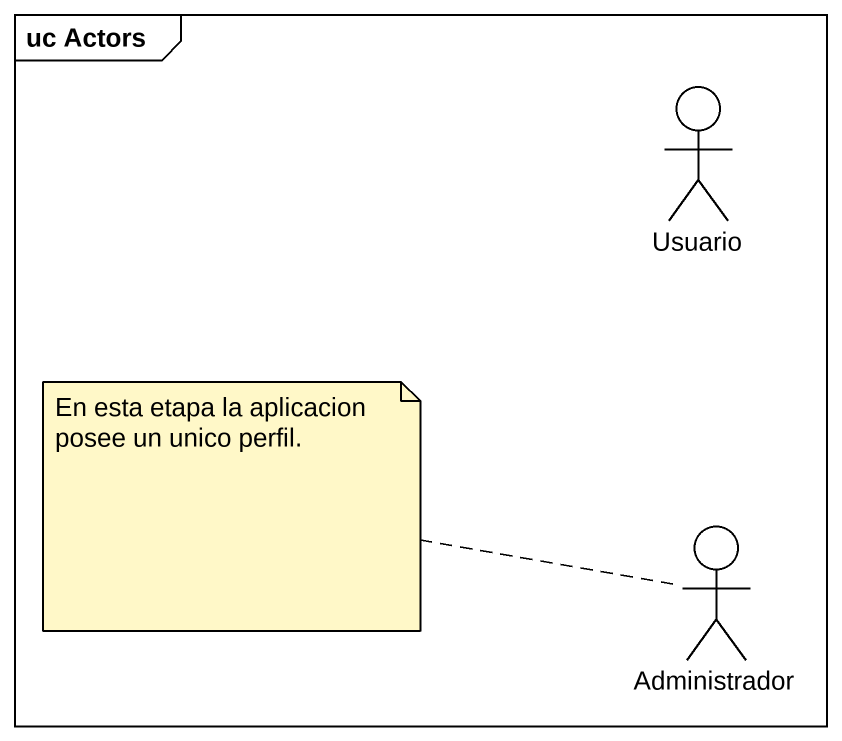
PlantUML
@startuml
mainframe uc Actors
actor Usuario
actor Administrador
note left of Administrador : En esta etapa la aplicacion posee un unico perfil.
@enduml
